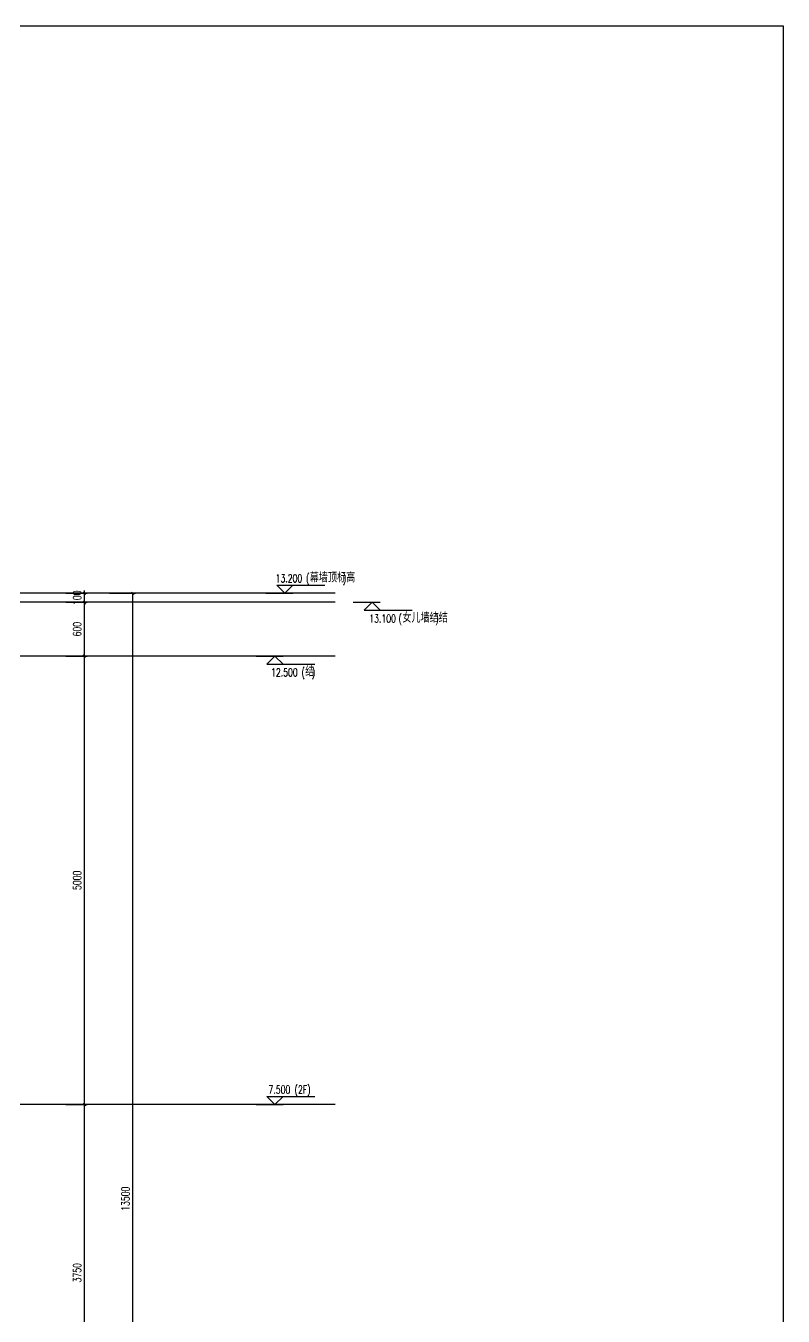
# Model space of a CAD drawing. Extents: x -1899985 to 1774885, y 556286 to 2175695.
# Drawn here: x -1529324 to -1520878, y 573398 to 587784 of the extents above; entities that cross this region are included whole.
import ezdxf

# ---------------------------------------------------------------- set-up
doc = ezdxf.new("R2010")
doc.units = 0
doc.header["$LTSCALE"] = 10
doc.header["$MEASUREMENT"] = 0
doc.linetypes.add('20剖面图$0$__DASH', pattern=[0.35, 0.25, -0.1])
doc.linetypes.add('20剖面图$0$DOTE', pattern=[2.42, 2, -0.2, 0.02, -0.2])
doc.layers.get('Defpoints').update_dxf_attribs({"color": 210})
for name, color, linetype in [('20剖面图$0$A-AXIS-D', 1, 'Continuous'), ('20剖面图$0$A-AXIS-DOTE', 14, '20剖面图$0$DOTE'), ('20剖面图$0$DIM_ELEV', 3, 'Continuous'), ('20剖面图$0$PUB_TEXT', 7, 'Continuous'), ('A-LIN-V', 9, 'Continuous')]:
    doc.layers.add(name, color=color, linetype=linetype)
doc.styles.add('20剖面图$0$_TCH_DIM', font='SIMPLEX', dxfattribs={"bigfont": 'GBCBIG'})
doc.styles.add('20剖面图$0$_TCH_DIM_T3', font='SIMPLEX', dxfattribs={"width": 0.705882, "bigfont": 'GBCBIG'})
doc.dimstyles.new('20剖面图$0$_TCH_ARCH&&30', dxfattribs={"dimtxt": 89.25, "dimasz": 30, "dimexe": 30, "dimexo": 30, "dimgap": 37.875, "dimtad": 1, "dimdec": 0, "dimzin": 0, "dimdsep": 46, "dimtxsty": '20剖面图$0$_TCH_DIM_T3', "dimblk": '20剖面图$0$_ArchTick', "dimcen": 0.09, "dimclrt": 7, "dimazin": 2, "dimtfac": 1, "dimtdec": 0, "dimtix": 1, "dimtmove": 2, "dimatfit": 3, "dimfxl": 1, "dimtolj": 1, "dimtzin": 0, "dimarcsym": 0})

# ---------------------------------------------------------------- blocks, each defined once
blk = doc.blocks.new('20剖面图$0$_ArchTick')
at = {"color": 0, "linetype": 'ByBlock', "const_width": 0.4}
blk.add_lwpolyline([(-0.5, -0.5), (0.5, 0.5)], dxfattribs=at)
blk = doc.blocks.new('*D276')
at = {"layer": '20剖面图$0$A-AXIS-D', "color": 0, "lineweight": -2, "transparency": 16777216}
for p, q in [((-1528879, 575757), (-1528639, 575757)), ((-1528669, 572007), (-1528669, 575757)), ((-1528879, 572007), (-1528639, 572007))]:
    blk.add_line(p, q, dxfattribs=at)
at = {"layer": 'Defpoints', "color": 0, "transparency": 16777216}
for p in [(-1528909, 575757), (-1528669, 575757), (-1528909, 572007)]:
    blk.add_point(p, dxfattribs=at)
at = {"layer": '20剖面图$0$A-AXIS-D', "color": 0, "lineweight": -2, "transparency": 16777216, "xscale": 30, "yscale": 30, "zscale": 30}
for p, rotation in [((-1528669, 575757), 90), ((-1528669, 572007), 270)]:
    blk.add_blockref('20剖面图$0$_ArchTick', p, dxfattribs=dict(at, rotation=rotation))
at = {"layer": '20剖面图$0$A-AXIS-D', "color": 7, "transparency": 16777216, "insert": (-1528752, 573882), "char_height": 89.2, "attachment_point": 5, "rotation": 90, "style": '20剖面图$0$_TCH_DIM_T3'}
blk.add_mtext('\\A1;3750', dxfattribs=at)
blk = doc.blocks.new('*D277')
at = {"layer": '20剖面图$0$A-AXIS-D', "color": 0, "lineweight": -2, "transparency": 16777216}
for p, q in [((-1528879, 580757), (-1528639, 580757)), ((-1528669, 575757), (-1528669, 580757)), ((-1528879, 575757), (-1528639, 575757))]:
    blk.add_line(p, q, dxfattribs=at)
at = {"layer": 'Defpoints', "color": 0, "transparency": 16777216}
for p in [(-1528909, 580757), (-1528669, 580757), (-1528909, 575757)]:
    blk.add_point(p, dxfattribs=at)
at = {"layer": '20剖面图$0$A-AXIS-D', "color": 0, "lineweight": -2, "transparency": 16777216, "xscale": 30, "yscale": 30, "zscale": 30}
for p, rotation in [((-1528669, 580757), 90), ((-1528669, 575757), 270)]:
    blk.add_blockref('20剖面图$0$_ArchTick', p, dxfattribs=dict(at, rotation=rotation))
at = {"layer": '20剖面图$0$A-AXIS-D', "color": 7, "transparency": 16777216, "insert": (-1528752, 578257), "char_height": 89.2, "attachment_point": 5, "rotation": 90, "style": '20剖面图$0$_TCH_DIM_T3'}
blk.add_mtext('\\A1;5000', dxfattribs=at)
blk = doc.blocks.new('*D278')
at = {"layer": '20剖面图$0$A-AXIS-D', "color": 0, "lineweight": -2, "transparency": 16777216}
for p, q in [((-1528879, 581357), (-1528639, 581357)), ((-1528669, 580757), (-1528669, 581357)), ((-1528879, 580757), (-1528639, 580757))]:
    blk.add_line(p, q, dxfattribs=at)
at = {"layer": 'Defpoints', "color": 0, "transparency": 16777216}
for p in [(-1528909, 581357), (-1528669, 581357), (-1528909, 580757)]:
    blk.add_point(p, dxfattribs=at)
at = {"layer": '20剖面图$0$A-AXIS-D', "color": 0, "lineweight": -2, "transparency": 16777216, "xscale": 30, "yscale": 30, "zscale": 30}
for p, rotation in [((-1528669, 581357), 90), ((-1528669, 580757), 270)]:
    blk.add_blockref('20剖面图$0$_ArchTick', p, dxfattribs=dict(at, rotation=rotation))
at = {"layer": '20剖面图$0$A-AXIS-D', "color": 7, "transparency": 16777216, "insert": (-1528752, 581057), "char_height": 89.2, "attachment_point": 5, "rotation": 90, "style": '20剖面图$0$_TCH_DIM_T3'}
blk.add_mtext('\\A1;600', dxfattribs=at)
blk = doc.blocks.new('*D279')
at = {"layer": '20剖面图$0$A-AXIS-D', "color": 0, "lineweight": -2, "transparency": 16777216}
for p, q in [((-1528669, 581457), (-1528669, 581487)), ((-1528879, 581457), (-1528639, 581457)), ((-1528879, 581357), (-1528639, 581357)), ((-1528669, 581357), (-1528669, 581457)), ((-1528669, 581357), (-1528669, 581327))]:
    blk.add_line(p, q, dxfattribs=at)
at = {"layer": 'Defpoints', "color": 0, "transparency": 16777216}
for p in [(-1528909, 581457), (-1528909, 581357), (-1528669, 581457)]:
    blk.add_point(p, dxfattribs=at)
at = {"layer": '20剖面图$0$A-AXIS-D', "color": 0, "lineweight": -2, "transparency": 16777216, "xscale": 30, "yscale": 30, "zscale": 30}
for p, rotation in [((-1528669, 581457), 270), ((-1528669, 581357), 90)]:
    blk.add_blockref('20剖面图$0$_ArchTick', p, dxfattribs=dict(at, rotation=rotation))
at = {"layer": '20剖面图$0$A-AXIS-D', "color": 7, "transparency": 16777216, "insert": (-1528752, 581407), "char_height": 89.2, "attachment_point": 5, "rotation": 90, "style": '20剖面图$0$_TCH_DIM_T3'}
blk.add_mtext('\\A1;100', dxfattribs=at)
blk = doc.blocks.new('*D280')
at = {"layer": '20剖面图$0$A-AXIS-D', "color": 0, "lineweight": -2, "transparency": 16777216}
for p, q in [((-1528390, 581457), (-1528100, 581457)), ((-1528130, 567957), (-1528130, 581457)), ((-1528390, 567957), (-1528100, 567957))]:
    blk.add_line(p, q, dxfattribs=at)
at = {"layer": 'Defpoints', "color": 0, "transparency": 16777216}
for p in [(-1528420, 581457), (-1528130, 581457), (-1528420, 567957)]:
    blk.add_point(p, dxfattribs=at)
at = {"layer": '20剖面图$0$A-AXIS-D', "color": 0, "lineweight": -2, "transparency": 16777216, "xscale": 30, "yscale": 30, "zscale": 30}
for p, rotation in [((-1528130, 581457), 90), ((-1528130, 567957), 270)]:
    blk.add_blockref('20剖面图$0$_ArchTick', p, dxfattribs=dict(at, rotation=rotation))
at = {"layer": '20剖面图$0$A-AXIS-D', "color": 7, "transparency": 16777216, "insert": (-1528213, 574707), "char_height": 89.2, "attachment_point": 5, "rotation": 90, "style": '20剖面图$0$_TCH_DIM_T3'}
blk.add_mtext('\\A1;13500', dxfattribs=at)
blk = doc.blocks.new('20剖面图')
at = {"layer": '20剖面图$0$A-AXIS-DOTE', "linetype": '20剖面图$0$__DASH', "ltscale": 2}
for p, q in [((-1525874.4, 581457.5), (-1534824.8, 581457.5)), ((-1525874.4, 581357.5), (-1534824.8, 581357.5)), ((-1525874.4, 580757.5), (-1534824.8, 580757.5)), ((-1525874.4, 575757.5), (-1534824.8, 575757.5))]:
    blk.add_line(p, q, dxfattribs=at)
at = {"layer": '20剖面图$0$DIM_ELEV'}
for p, q in [((-1526435.4, 581457.5), (-1526525.4, 581547.5)), ((-1526525.4, 581547.5), (-1525989, 581547.5)), ((-1526435.4, 581457.5), (-1526345.4, 581547.5)), ((-1526645.4, 581457.5), (-1526345.4, 581457.5)), ((-1525672.2, 581357.5), (-1525372.2, 581357.5)), ((-1525462.2, 581357.5), (-1525552.2, 581267.5)), ((-1525462.2, 581357.5), (-1525372.2, 581267.5)), ((-1525552.2, 581267.5), (-1525015.8, 581267.5)), ((-1526755.4, 580757.5), (-1526455.4, 580757.5)), ((-1526545.4, 580757.5), (-1526635.4, 580667.5)), ((-1526635.4, 580667.5), (-1526099, 580667.5)), ((-1526545.4, 580757.5), (-1526455.4, 580667.5)), ((-1526755.4, 575757.5), (-1526455.4, 575757.5)), ((-1526545.4, 575757.5), (-1526635.4, 575847.5)), ((-1526635.4, 575847.5), (-1526099, 575847.5)), ((-1526545.4, 575757.5), (-1526455.4, 575847.5))]:
    blk.add_line(p, q, dxfattribs=at)
at = {"layer": '20剖面图$0$PUB_TEXT', "style": '20剖面图$0$_TCH_DIM', "width": 0.705882}
for s, height, p in [('13.200', 89.25, (-1526537.7, 581579)), ('(', 89.2, (-1526198.7, 581579)), (')', 89.2, (-1525788.1, 581579)), ('13.100', 89.25, (-1525493.7, 581131)), ('(', 89.2, (-1525166.7, 581131)), (')', 89.2, (-1524756, 581131)), ('(', 89.2, (-1526249.9, 580531)), (')', 89.2, (-1526134.2, 580531)), ('12.500', 89.25, (-1526588.9, 580531)), ('7.500', 89.25, (-1526617.1, 575879)), ('(2F)', 89.25, (-1526326.1, 575879))]:
    blk.add_text(s, height=height, dxfattribs=at).set_placement(p)
at = {"layer": '20剖面图$0$PUB_TEXT', "style": '20剖面图$0$_TCH_DIM'}
for s, height, p in [('幕墙顶标高', 101.28, (-1526156.7, 581579)), ('女儿墙结结', 101.28, (-1525124.7, 581131)), ('结', 101.3, (-1526207.9, 580531))]:
    blk.add_text(s, height=height, dxfattribs=at).set_placement(p)
at = {"layer": '20剖面图$0$A-AXIS-D'}
for p1, p2, distance, picture, middle in [((-1528909.2, 581357.5), (-1528909.2, 581457.5), -240, '*D279', (-1528751.7, 581407.5)), ((-1528909.2, 580757.5), (-1528909.2, 581357.5), -240, '*D278', (-1528751.7, 581057.5)), ((-1528419.7, 567957.5), (-1528419.7, 581457.5), -289.7, '*D280', (-1528212.5, 574707.5)), ((-1528909.2, 575757.5), (-1528909.2, 580757.5), -240, '*D277', (-1528751.7, 578257.5)), ((-1528909.2, 572007.5), (-1528909.2, 575757.5), -240, '*D276', (-1528751.7, 573882.5))]:
    dim = blk.add_aligned_dim(p1=p1, p2=p2, distance=distance, dimstyle='20剖面图$0$_TCH_ARCH&&30', dxfattribs=at)
    dim.commit()
    dim.dimension.update_dxf_attribs({"geometry": picture, "text_midpoint": middle})

msp = doc.modelspace()

# ---------------------------------------------------------------- block references
at = {"layer": 'A-LIN-V'}
msp.add_blockref('20剖面图', (0, 0), dxfattribs=at)

# ---------------------------------------------------------------- next in the draw order: linework, layer by layer
msp.add_lwpolyline([(-1536530.6, 587783.7), (-1520878.5, 587783.7), (-1520878.5, 562382.2), (-1536530.6, 562382.2)], close=True, dxfattribs=at)

doc.saveas('drawing.dxf')
